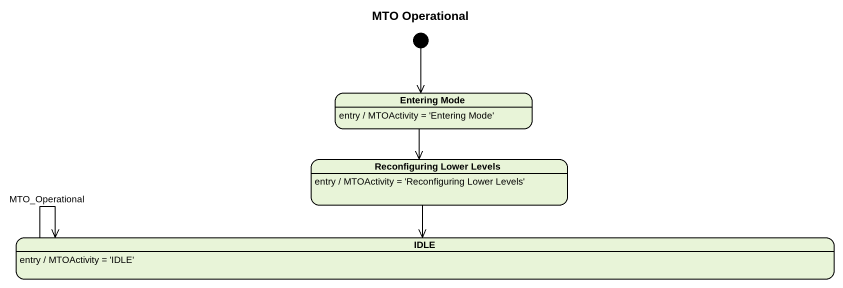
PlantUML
@startuml
title MTO Operational
hide empty description
state "Entering Mode" as Entering_Mode
Entering_Mode : entry / MTOActivity = 'Entering Mode'
state "Reconfiguring Lower Levels" as Reconfiguring_Lower_Levels
Reconfiguring_Lower_Levels : entry / MTOActivity = 'Reconfiguring Lower Levels'
state IDLE
IDLE : entry / MTOActivity = 'IDLE'
[*] --> Entering_Mode
Entering_Mode --> Reconfiguring_Lower_Levels
Reconfiguring_Lower_Levels --> IDLE
IDLE --> IDLE : MTO_Operational
@enduml
